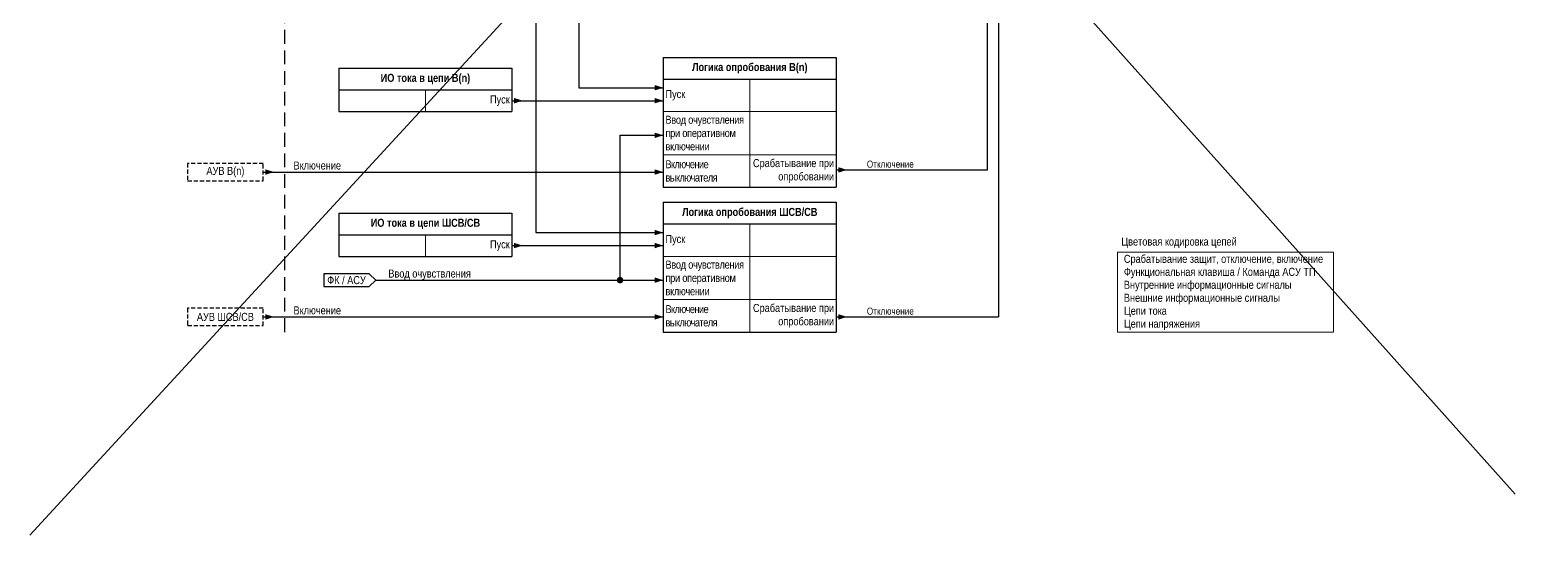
# Model space of a CAD drawing. Header units: millimetres. Extents: x -2550 to 7325, y -3772 to 3128.
# Drawn here: x 3396 to 4083, y -634 to -400 of the extents above; entities that cross this region are included whole.
import ezdxf
from ezdxf.enums import TextEntityAlignment as Align

# ---------------------------------------------------------------- set-up
doc = ezdxf.new("R2010")
doc.units = ezdxf.units.MM
doc.linetypes.add('штриховая2', pattern=[9.525, 6.35, -3.175])
for name, color, linetype, lineweight in [('Основная', 7, 'Continuous', 30), ('Отключение_включение', 1, 'Continuous', 30), ('Тонкая', 7, 'Continuous', 18), ('Цепи внешние', 84, 'Continuous', 30), ('Цепи внутренние', 5, 'Continuous', 30), ('Цепи ТН', 200, 'Continuous', 30), ('Цепи ТТ', 23, 'Continuous', 30), ('Цепь - ФК и АСУ', 132, 'Continuous', 30)]:
    doc.layers.add(name, color=color, linetype=linetype, lineweight=lineweight)
doc.styles.add('Narrow', font='ARIALN.TTF')
doc.styles.add('Табл дан', font='ARIALN.TTF')
doc.styles.add('Табл загол', font='ARIALNB.TTF')

# ---------------------------------------------------------------- blocks, each defined once
blk = doc.blocks.new('*T112')
at = {"layer": 'Основная', "color": 0, "linetype": 'ByBlock', "lineweight": -2, "transparency": 16777216}
for p, q in [((0, 0), (80, 0)), ((0, 0), (0, -10)), ((80, 0), (80, -10))]:
    blk.add_line(p, q, dxfattribs=at)
at = {"layer": 'Основная', "color": 0, "linetype": 'ByBlock', "lineweight": 30, "transparency": 16777216}
for p, q in [((0, -10), (80, -10)), ((0, -10), (0, -60)), ((80, -10), (80, -60)), ((0, -60), (80, -60))]:
    blk.add_line(p, q, dxfattribs=at)
at = {"layer": 'Основная', "color": 0, "linetype": 'ByBlock', "lineweight": 18, "transparency": 16777216}
for p, q in [((40, -10), (40, -60)), ((0, -25), (80, -25)), ((0, -45), (80, -45))]:
    blk.add_line(p, q, dxfattribs=at)
at = {"layer": 'Основная', "color": 0, "transparency": 16777216, "char_height": 3.7}
for s, insert, width, attachment_point, style in [('Логика опробования В(n)', (40, -5), 77, 5, 'Табл загол'), ('Пуск', (1, -17.5), 38, 4, 'Табл дан'), ('{\\T0.95;Ввод очувствления при оперативном включении}', (1, -35), 38, 4, 'Табл дан'), ('{\\T0.9;Включение выключателя}', (1, -52.5), 38, 4, 'Табл дан'), ('Срабатывание при опробовании', (79, -52.5), 38, 6, 'Табл дан')]:
    blk.add_mtext(s, dxfattribs=dict(at, insert=insert, width=width, attachment_point=attachment_point, style=style))
blk = doc.blocks.new('*T113')
at = {"layer": 'Основная', "color": 0, "linetype": 'ByBlock', "lineweight": -2, "transparency": 16777216}
for p, q in [((0, 0), (80, 0)), ((0, 0), (0, -10)), ((80, 0), (80, -10))]:
    blk.add_line(p, q, dxfattribs=at)
at = {"layer": 'Основная', "color": 0, "linetype": 'ByBlock', "lineweight": 30, "transparency": 16777216}
for p, q in [((0, -10), (80, -10)), ((0, -10), (0, -60)), ((80, -10), (80, -60)), ((0, -60), (80, -60))]:
    blk.add_line(p, q, dxfattribs=at)
at = {"layer": 'Основная', "color": 0, "linetype": 'ByBlock', "lineweight": 18, "transparency": 16777216}
for p, q in [((40, -10), (40, -60)), ((0, -25), (80, -25)), ((0, -45), (80, -45))]:
    blk.add_line(p, q, dxfattribs=at)
at = {"layer": 'Основная', "color": 0, "transparency": 16777216, "char_height": 3.7}
for s, insert, width, attachment_point, style in [('Логика опробования ШСВ/СВ', (40, -5), 77, 5, 'Табл загол'), ('Пуск', (1, -17.5), 38, 4, 'Табл дан'), ('{\\T0.95;Ввод очувствления при оперативном включении}', (1, -35), 38, 4, 'Табл дан'), ('{\\T0.9;Включение выключателя}', (1, -52.5), 38, 4, 'Табл дан'), ('Срабатывание при опробовании', (79, -52.5), 38, 6, 'Табл дан')]:
    blk.add_mtext(s, dxfattribs=dict(at, insert=insert, width=width, attachment_point=attachment_point, style=style))
blk = doc.blocks.new('Point')
at = {"layer": 'Основная', "color": 0, "const_width": 1.5}
blk.add_lwpolyline([(-0.75, 0, 1), (0.75, 0, 1)], format="xyb", close=True, dxfattribs=at)
blk = doc.blocks.new('*T115')
at = {"layer": 'Основная', "color": 0, "linetype": 'ByBlock', "lineweight": -2, "transparency": 16777216}
for p, q in [((0, 0), (80, 0)), ((0, 0), (0, -10)), ((80, 0), (80, -10))]:
    blk.add_line(p, q, dxfattribs=at)
at = {"layer": 'Основная', "color": 0, "linetype": 'ByBlock', "lineweight": 30, "transparency": 16777216}
for p, q in [((0, -10), (80, -10)), ((0, -10), (0, -20)), ((80, -10), (80, -20)), ((0, -20), (80, -20))]:
    blk.add_line(p, q, dxfattribs=at)
at = {"layer": 'Основная', "color": 0, "linetype": 'ByBlock', "lineweight": 18, "transparency": 16777216}
blk.add_line((40, -10), (40, -20), dxfattribs=at)
at = {"layer": 'Основная', "color": 0, "transparency": 16777216, "char_height": 3.7}
for s, insert, width, attachment_point, style in [('ИО тока в цепи В(n)', (40, -5), 77, 5, 'Табл загол'), ('Пуск', (79, -15), 38, 6, 'Табл дан')]:
    blk.add_mtext(s, dxfattribs=dict(at, insert=insert, width=width, attachment_point=attachment_point, style=style))
blk = doc.blocks.new('*T116')
at = {"layer": 'Основная', "color": 0, "linetype": 'ByBlock', "lineweight": -2, "transparency": 16777216}
for p, q in [((0, 0), (80, 0)), ((0, 0), (0, -10)), ((80, 0), (80, -10))]:
    blk.add_line(p, q, dxfattribs=at)
at = {"layer": 'Основная', "color": 0, "linetype": 'ByBlock', "lineweight": 30, "transparency": 16777216}
for p, q in [((0, -10), (80, -10)), ((0, -10), (0, -20)), ((80, -10), (80, -20)), ((0, -20), (80, -20))]:
    blk.add_line(p, q, dxfattribs=at)
at = {"layer": 'Основная', "color": 0, "linetype": 'ByBlock', "lineweight": 18, "transparency": 16777216}
blk.add_line((40, -10), (40, -20), dxfattribs=at)
at = {"layer": 'Основная', "color": 0, "transparency": 16777216, "char_height": 3.7}
for s, insert, width, attachment_point, style in [('ИО тока в цепи ШСВ/СВ', (40, -5), 77, 5, 'Табл загол'), ('Пуск', (79, -15), 38, 6, 'Табл дан')]:
    blk.add_mtext(s, dxfattribs=dict(at, insert=insert, width=width, attachment_point=attachment_point, style=style))

msp = doc.modelspace()

# ---------------------------------------------------------------- linework, layer by layer
at = {"layer": 'Отключение_включение'}
for points in [[(3839, -465), (3839, -248)], [(3844, -368), (3844, -533)]]:
    msp.add_lwpolyline(points, dxfattribs=at)
at = {"layer": 'Отключение_включение', "ltscale": 0.3}
for points in [[(3774, -465, 0, 2.5, 0), (3770, -465, 0, 0, 0)], [(3774, -533, 0, 2.5, 0), (3770, -533, 0, 0, 0)]]:
    msp.add_lwpolyline(points, format="xyseb", dxfattribs=at)
for points in [[(3769, -465), (3839, -465)], [(3769, -533), (3844, -533)]]:
    msp.add_lwpolyline(points, dxfattribs=at)
at = {"layer": 'Тонкая'}
for points in [[(3476, 64), (4083, -615)], [(3396, -634), (4035, 60)]]:
    msp.add_lwpolyline(points, dxfattribs=at)
at = {"layer": 'Тонкая', "ltscale": 0.3}
msp.add_lwpolyline([(3899, -503), (3999, -503), (3999, -540), (3899, -540)], close=True, dxfattribs=at)
at = {"layer": 'Цепи внешние', "linetype": 'штриховая2', "ltscale": 0.3}
for points in [[(3504, -462), (3469, -462), (3469, -470), (3504, -470)], [(3504, -529), (3469, -529), (3469, -537), (3504, -537)]]:
    msp.add_lwpolyline(points, close=True, dxfattribs=at)
at = {"layer": 'Цепи внешние', "ltscale": 0.3}
for points in [[(3509, -466, 0, 2.5, 0), (3505, -466, 0, 0, 0)], [(3689, -466, 0, 2.5, 0), (3685, -466, 0, 0, 0)], [(3509, -533, 0, 2.5, 0), (3505, -533, 0, 0, 0)], [(3689, -533, 0, 2.5, 0), (3685, -533, 0, 0, 0)]]:
    msp.add_lwpolyline(points, format="xyseb", dxfattribs=at)
at = {"layer": 'Цепи внешние'}
for points in [[(3504, -466), (3689, -466)], [(3504, -533), (3689, -533)]]:
    msp.add_lwpolyline(points, dxfattribs=at)
at = {"layer": 'Цепи внутренние', "linetype": 'штриховая2'}
msp.add_lwpolyline([(3514, -540), (3514, -66)], dxfattribs=at)
at = {"layer": 'Цепи внутренние', "ltscale": 0.7}
msp.add_lwpolyline([(3630, -351), (3630, -494)], dxfattribs=at)
at = {"layer": 'Цепи внутренние'}
msp.add_lwpolyline([(3650, -351), (3650, -427)], dxfattribs=at)
at = {"layer": 'Цепи внутренние', "ltscale": 0.3}
for points in [[(3689, -427, 0, 2.5, 0), (3685, -427, 0, 0, 0)], [(3624, -433, 0, 2.5, 0), (3620, -433, 0, 0, 0)], [(3689, -433, 0, 2.5, 0), (3685, -433, 0, 0, 0)], [(3689, -494, 0, 2.5, 0), (3685, -494, 0, 0, 0)], [(3624, -500, 0, 2.5, 0), (3620, -500, 0, 0, 0)], [(3689, -500, 0, 2.5, 0), (3685, -500, 0, 0, 0)]]:
    msp.add_lwpolyline(points, format="xyseb", dxfattribs=at)
for points in [[(3650, -427), (3689, -427)], [(3619, -433), (3689, -433)], [(3630, -494), (3689, -494)], [(3619, -500), (3689, -500)]]:
    msp.add_lwpolyline(points, dxfattribs=at)
at = {"layer": 'Цепь - ФК и АСУ', "ltscale": 0.3}
for points in [[(3669, -516), (3669, -449)], [(3556, -516), (3553, -513), (3532, -513), (3532, -519), (3553, -519), (3556, -516)]]:
    msp.add_lwpolyline(points, dxfattribs=at)
at = {"layer": 'Цепь - ФК и АСУ'}
for points in [[(3669, -449), (3689, -449)], [(3556, -516), (3689, -516)]]:
    msp.add_lwpolyline(points, dxfattribs=at)
at = {"layer": 'Цепь - ФК и АСУ', "ltscale": 0.3}
for points in [[(3689, -449, 0, 2.5, 0), (3685, -449, 0, 0, 0)], [(3689, -516, 0, 2.5, 0), (3685, -516, 0, 0, 0)]]:
    msp.add_lwpolyline(points, format="xyseb", dxfattribs=at)

# ---------------------------------------------------------------- block references
for name, p in [('*T115', (3539, -418)), ('*T112', (3689, -413)), ('*T113', (3689, -480)), ('*T116', (3539, -485))]:
    msp.add_blockref(name, p)
at = {"layer": 'Цепь - ФК и АСУ'}
msp.add_blockref('Point', (3669, -516), dxfattribs=at)

# ---------------------------------------------------------------- texts
at = {"layer": 'Основная', "style": 'Narrow'}
for s, height, p in [('Отключение', 3.3, (3794, -464)), ('Цветовая кодировка цепей', 3.7, (3927.5, -500)), ('Отключение', 3.3, (3794, -532))]:
    msp.add_text(s, height=height, dxfattribs=at).set_placement(p, align=Align.CENTER)
at = {"layer": 'Основная', "char_height": 3.7, "style": 'Narrow'}
for s, insert, width, attachment_point in [('АУВ В(n)', (3486.5, -466), 35, 5), ('Включение', (3518, -463), 77, 4), ('ФК / АСУ', (3542.5, -516), 21, 5), ('Ввод очувствления', (3600, -513.5), 62, 6), ('Включение', (3518, -530), 77, 4), ('АУВ ШСВ/СВ', (3486.5, -533), 35, 5)]:
    msp.add_mtext(s, dxfattribs=dict(at, insert=insert, width=width, attachment_point=attachment_point))
at = {"layer": 'Отключение_включение', "style": 'Narrow'}
msp.add_text('Срабатывание защит, отключение, включение', height=3.7, dxfattribs=at).set_placement((3902, -508))
at = {"layer": 'Цепи внешние', "style": 'Narrow'}
msp.add_text('Внешние информационные сигналы', height=3.7, dxfattribs=at).set_placement((3902, -526))
at = {"layer": 'Цепи внутренние', "style": 'Narrow'}
msp.add_text('Внутренние информационные сигналы', height=3.7, dxfattribs=at).set_placement((3902, -520))
at = {"layer": 'Цепи ТН', "style": 'Narrow'}
msp.add_text('Цепи напряжения', height=3.7, dxfattribs=at).set_placement((3902, -538))
at = {"layer": 'Цепи ТТ', "style": 'Narrow'}
msp.add_text('Цепи тока', height=3.7, dxfattribs=at).set_placement((3902, -532))
at = {"layer": 'Цепь - ФК и АСУ', "style": 'Narrow'}
msp.add_text('Функциональная клавиша / Команда АСУ ТП', height=3.7, dxfattribs=at).set_placement((3902, -514))

doc.saveas('drawing.dxf')
